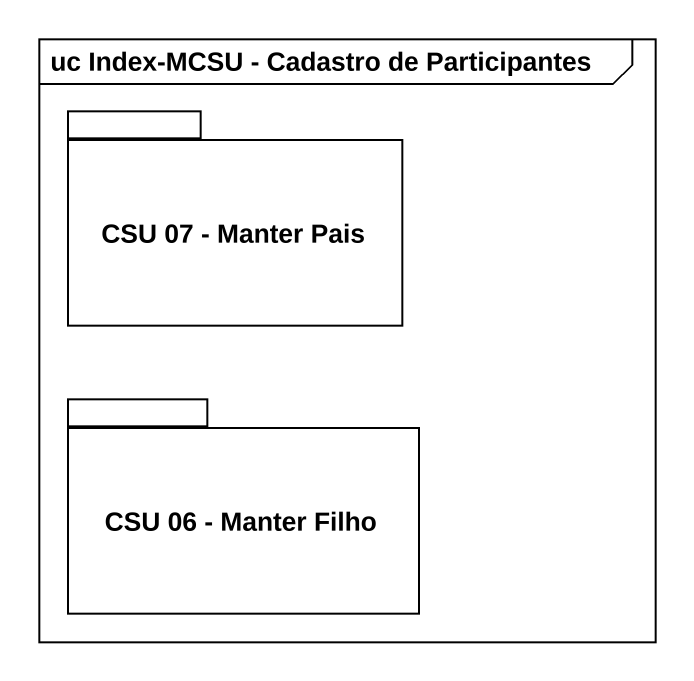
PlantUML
@startuml
mainframe uc Index-MCSU - Cadastro de Participantes
package "CSU 07 - Manter Pais" as CSU_07_Manter_Pais {
}
package "CSU 06 - Manter Filho" as CSU_06_Manter_Filho {
}
@enduml
